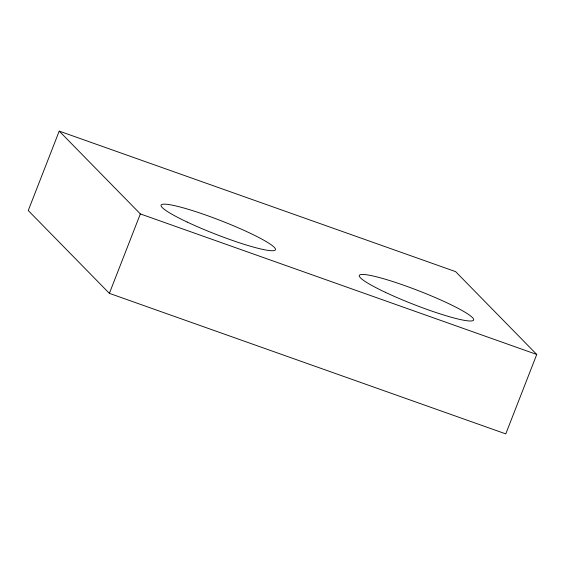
<?xml version="1.0" encoding="UTF-8"?>
<svg xmlns="http://www.w3.org/2000/svg" width="565" height="565" viewBox="0 0 565 565"><rect width="100%" height="100%" fill="white"/><g stroke="black" fill="none" stroke-linecap="round" stroke-linejoin="round"><path stroke-width="0.85" d="M59.219 131.108L28.25 210.54L109.377 293.355L505.781 433.892L536.75 354.46L455.623 271.645L59.219 131.108L140.346 213.923L536.75 354.46M109.377 293.355L140.346 213.923M385.379 292.324A61.331 7.26 21.3 0 0 473.604 320.03A61.331 7.26 21.3 0 0 390.464 280.805A61.331 7.26 21.3 0 0 385.379 292.324M187.17 222.052A61.331 7.26 21.3 0 0 275.402 249.765A61.331 7.26 21.3 0 0 192.262 210.533A61.331 7.26 21.3 0 0 187.17 222.052"/></g></svg>
